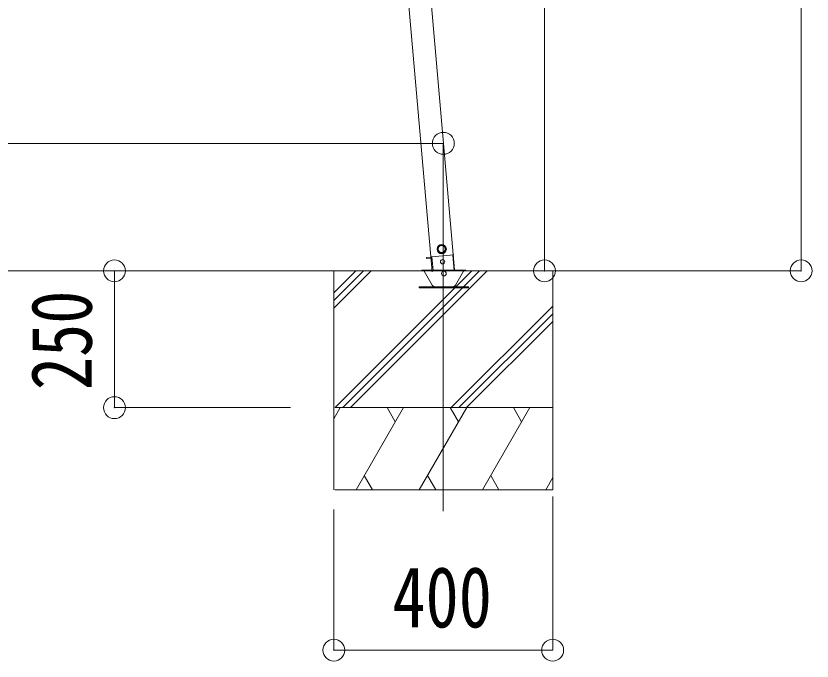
# Model space of a CAD drawing. Units: millimetres at full size, sheet at 1:40. Extents: x -11181 to 11305, y -7804 to 7716.
# Drawn here: x -6956 to -5501, y -1577 to -398 of the extents above; entities that cross this region are included whole.
import ezdxf
from ezdxf.enums import TextEntityAlignment as Align

# ---------------------------------------------------------------- set-up
doc = ezdxf.new("R2010")
doc.units = ezdxf.units.MM
doc.header["$LTSCALE"] = 40
doc.header["$PDMODE"] = 32
doc.header["$PDSIZE"] = 40
for name, color, linetype, lineweight in [('0-0_0', 7, 'Continuous', 9), ('0-A_寸法', 6, 'Continuous', 9), ('1-0_FRAME', 7, 'Continuous', 9), ('1-1_GLASS', 4, 'Continuous', 9), ('1-2_GLASS_SEAL', 4, 'Continuous', 9), ('1-8', 2, 'Continuous', 9), ('1-A', 6, 'Continuous', 9)]:
    doc.layers.add(name, color=color, linetype=linetype, lineweight=lineweight)
doc.styles.add('ＭＳ ゴシック', font='')
doc.styles.get('ＭＳ ゴシック').set_extended_font_data('MS Gothic')

msp = doc.modelspace()

# ---------------------------------------------------------------- linework, layer by layer
at = {"layer": '0-0_0', "color": 6}
for p, q in [((-5521.26, -863.75), (-5521.26, 1994.65)), ((-5990.27, 1793.35), (-5990.27, -863.75))]:
    msp.add_line(p, q, dxfattribs=at)
at = {"layer": '0-0_0'}
msp.add_line((-9149.17, -863.75), (-6065.11, -863.75), dxfattribs=at)
at = {"layer": '0-A_寸法'}
for p, q in [((-5990.27, -863.75), (-6319.1, -863.75)), ((-5521.26, -863.75), (-5990.27, -863.75))]:
    msp.add_line(p, q, dxfattribs=at)
for p in [(-5990.27, -863.75), (-5521.26, -863.75)]:
    msp.add_point(p, dxfattribs=at)
at = {"layer": '1-0_FRAME'}
for p, q in [((-6375.28, -863.75), (-6375.28, -1263.75)), ((-6375.28, -917.97), (-6321.07, -863.75)), ((-6375.28, -932.11), (-6306.92, -863.75)), ((-6375.28, -903.83), (-6335.21, -863.75)), ((-6373.08, -1113.75), (-6123.07, -863.75)), ((-6358.94, -1113.75), (-6108.93, -863.75)), ((-6344.79, -1113.75), (-6094.79, -863.75)), ((-5975.28, -863.75), (-5975.28, -1263.75)), ((-6160.95, -1113.75), (-5975.28, -928.09)), ((-6146.8, -1113.75), (-5975.28, -942.23)), ((-6132.66, -1113.75), (-5975.28, -956.38)), ((-6375.28, -1134.35), (-6363.39, -1113.75)), ((-6373.14, -1113.75), (-5975.28, -1113.75)), ((-6334.52, -1263.75), (-6247.92, -1113.75)), ((-6262.92, -1139.73), (-6277.92, -1113.75)), ((-6219.05, -1263.75), (-6132.45, -1113.75)), ((-6147.45, -1139.73), (-6162.45, -1113.75)), ((-6103.58, -1263.75), (-6016.98, -1113.75)), ((-6031.98, -1139.73), (-6046.98, -1113.75)), ((-6319.52, -1237.77), (-6304.53, -1263.75)), ((-6204.05, -1237.77), (-6189.05, -1263.75)), ((-6088.58, -1237.77), (-6073.58, -1263.75)), ((-5988.11, -1263.75), (-5975.28, -1241.53)), ((-6373.14, -1263.75), (-5980.55, -1263.75)), ((-6367.87, -1263.75), (-5975.28, -1263.75))]:
    msp.add_line(p, q, dxfattribs=at)
at = {"layer": '1-1_GLASS'}
for p, q in [((-6178.75, -816.47), (-6184.9, -820.78)), ((-6184.9, -820.78), (-6184.25, -828.26)), ((-6184.25, -828.26), (-6177.45, -831.43)), ((-6171.95, -819.65), (-6178.75, -816.47)), ((-6177.45, -831.43), (-6171.3, -827.12)), ((-6171.3, -827.12), (-6171.95, -819.65)), ((-6195.99, -838.53), (-6205.85, -839.4)), ((-6205.85, -839.4), (-6195.99, -838.54)), ((-6205.85, -839.4), (-6205.67, -841.39)), ((-6205.85, -839.4), (-6205.67, -841.39)), ((-6205.67, -841.39), (-6195.81, -840.53)), ((-6195.81, -840.53), (-6205.67, -841.39)), ((-6196.98, -838.32), (-6156.14, -834.75)), ((-6196.01, -838.24), (-6193.9, -862.41)), ((-6155.49, -863.08), (-6157.96, -834.91)), ((-6214.17, -863.75), (-6214.17, -862.75)), ((-6214.17, -862.75), (-6134.17, -862.75)), ((-6214.17, -863.75), (-6134.17, -863.75)), ((-6195.47, -889.75), (-6210.2, -864.25)), ((-6138.13, -864.25), (-6152.85, -889.75)), ((-6134.17, -862.75), (-6134.17, -863.75)), ((-6219.41, -892.75), (-6219.41, -894.75)), ((-6129.41, -892.75), (-6219.41, -892.75)), ((-6219.41, -894.75), (-6129.41, -894.75)), ((-6129.41, -894.75), (-6129.41, -892.75))]:
    msp.add_line(p, q, dxfattribs=at)
for centre, radius in [((-6178.1, -823.95), 8.5), ((-6178.1, -823.95), 7.7), ((-6178.1, -823.95), 6.5), ((-6176.46, -847.17), 4)]:
    msp.add_circle(centre, radius, dxfattribs=at)
for centre, radius, start, end in [((-6211.06, -864.75), 1, 30, 90), ((-6174.16, -868.75), 4.25, 183.37229, 176.62771), ((-6137.27, -864.75), 1, 90, 150), ((-6190.28, -886.75), 6, 210, 270), ((-6158.05, -886.75), 6, 270, 330)]:
    msp.add_arc(centre, radius, start, end, dxfattribs=at)
at = {"layer": '1-2_GLASS_SEAL'}
for p, q in [((-6245.43, 175.98), (-6154.75, -861.97)), ((-6286.28, 172.57), (-6195.59, -865.54))]:
    msp.add_line(p, q, dxfattribs=at)
at = {"layer": '1-8'}
msp.add_line((-6175.17, -1302.84), (-6175.17, -858.66), dxfattribs=at)
at = {"layer": '1-A'}
for p, q in [((-9149.17, -630.8), (-6175.17, -630.8)), ((-6175.17, -630.8), (-6175.17, -863.75)), ((-6776.2, -1113.75), (-6776.2, -863.75)), ((-6776.2, -863.75), (-6454.56, -863.75)), ((-6776.2, -1113.75), (-6454.56, -1113.75)), ((-5975.28, -1556.8), (-5975.28, -1276.1)), ((-6375.28, -1556.8), (-6375.28, -1299.75)), ((-6375.28, -1556.8), (-5975.28, -1556.8))]:
    msp.add_line(p, q, dxfattribs=at)
for p in [(-6175.17, -630.8), (-6776.2, -863.75), (-6776.2, -1113.75), (-6375.28, -1556.8), (-5975.28, -1556.8)]:
    msp.add_point(p, dxfattribs=at)

# ---------------------------------------------------------------- texts
at = {"layer": '1-A', "color": 7, "style": 'ＭＳ ゴシック', "width": 0.8}
msp.add_text('250', height=111.4, rotation=90, dxfattribs=at).set_placement((-6784.2, -1081.75), align=Align.BOTTOM_LEFT)
msp.add_text('400', height=111.4, dxfattribs=at).set_placement((-6268.28, -1548.8), align=Align.BOTTOM_LEFT)

doc.saveas('drawing.dxf')
